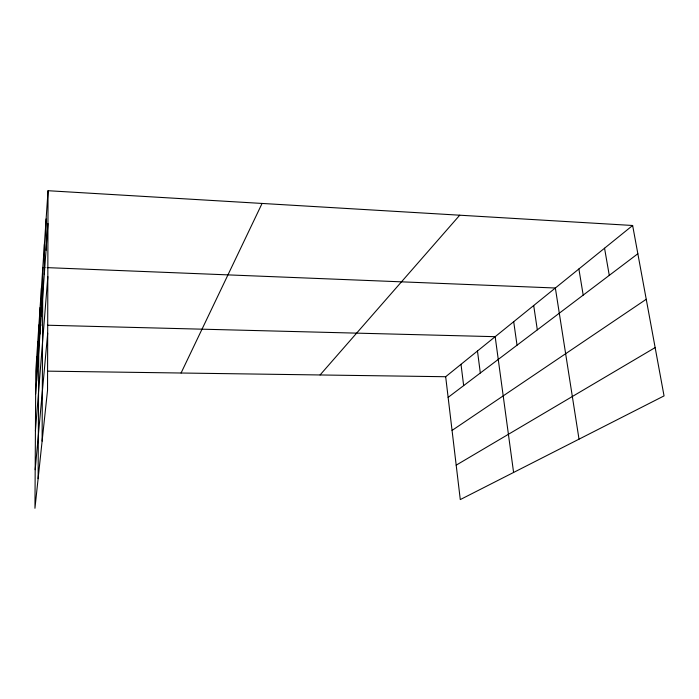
<?xml version="1.0" encoding="UTF-8"?>
<svg xmlns="http://www.w3.org/2000/svg" width="699" height="699" viewBox="0 0 699 699"><rect width="100%" height="100%" fill="white"/><g stroke="black" fill="none" stroke-linecap="round" stroke-linejoin="round"><path stroke-width="1.05" d="M48.039 190.713L47.541 390.217L34.95 508.287L35.789 370.977L48.039 190.713L632.639 225.489L664.05 395.896L460.283 499.584L445.674 376.726L632.639 225.489M41.276 316.027L41.398 288.381M42.115 441.095L42.822 267.455L44.981 267.542M44.282 274.445L44.386 244.432M46.02 250.338L46.117 218.979M36.61 380.675L36.75 356.866M37.65 366.267L37.781 341.593M38.113 478.658L38.908 325.009L41.058 325.061M39.974 334.087L40.105 307.49M35.649 393.974L47.96 223.531M35.422 430.837L47.829 276.638M35.186 469.702L47.689 333.274M181.076 373.013L262.081 203.444M320.072 374.961L459.732 215.196M448.129 397.373L637.846 253.737M452.061 430.418L646.234 299.277M456.194 465.158L655.146 347.586M47.654 371.143L445.674 376.726M47.515 325.227L495.172 336.682L513.59 472.454M47.139 267.63L555.356 288.005L579.017 439.164M604.548 248.206L609.275 275.371M578.886 268.966L583.193 295.109M533.695 305.524L537.321 329.849M513.695 321.697L517.033 345.201M477.469 351.012L480.318 373.004M461.008 364.319L463.655 385.621"/></g></svg>
